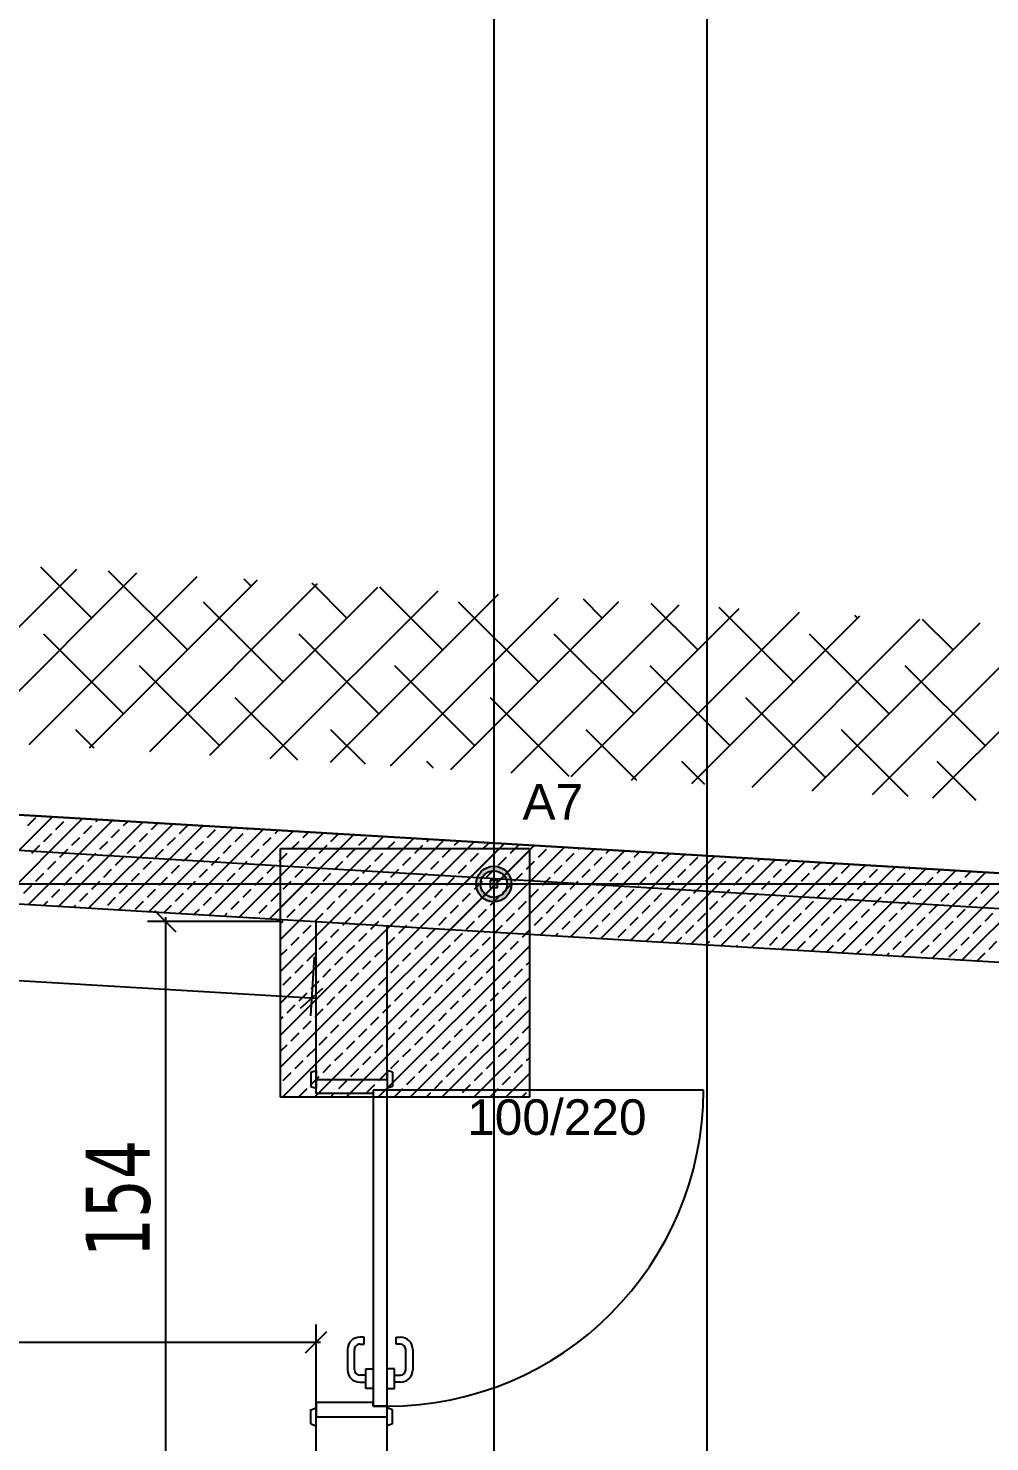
# Model space of a CAD drawing. Header units: millimetres. Extents: x 43168.9 to 43194.6, y -25545.1 to -25543.4.
# Drawn here: x 43169.7997 to 43169.8538, y -25543.8713 to -25543.7917 of the extents above; entities that cross this region are included whole.
import ezdxf
from ezdxf.enums import TextEntityAlignment as Align

# ---------------------------------------------------------------- set-up
doc = ezdxf.new("R2010")
doc.units = ezdxf.units.MM
doc.header["$LTSCALE"] = 200
doc.linetypes.add('DASHDOT', pattern=[1, 0.5, -0.25, 0, -0.25])
doc.linetypes.add('DASHDOT2', pattern=[0.5, 0.25, -0.125, 0, -0.125])
for name, color, linetype in [('aks_sgh', 5, 'DASHDOT2'), ('dograma_sgh', 43, 'Continuous'), ('duv_sgh', 4, 'Continuous'), ('kolon-b.a_sgh', 6, 'Continuous'), ('olcuic_sgh', 183, 'Continuous'), ('poz_sgh', 12, 'Continuous'), ('tarama-betonarme_sgh', 223, 'Continuous'), ('tarama-zemin_sgh', 197, 'Continuous'), ('yapi-yaklasma_sgh', 41, 'DASHDOT')]:
    doc.layers.add(name, color=color, linetype=linetype)
doc.styles.add('1-200', font='arial.ttf', dxfattribs={"height": 60})
doc.styles.add('dim', font='VERDANA.TTF', dxfattribs={"width": 0.7})
doc.styles.add('text2', font='arial.ttf')

msp = doc.modelspace()

# ---------------------------------------------------------------- hatches: boundary and pattern name
h = msp.add_hatch(color=256)
edge = h.paths.add_edge_path()
edge.add_arc((43169.825879, -25543.839919), 0.001, 0, 360)
edge = h.paths.add_edge_path(flags=16)
edge.add_arc((43169.825879, -25543.839919), 0.00075, 0, 360)
h = msp.add_hatch(color=256)
edge = h.paths.add_edge_path()
edge.add_arc((43169.825879, -25543.839919), 0.001, 0, 360)
edge = h.paths.add_edge_path(flags=16)
edge.add_arc((43169.825879, -25543.839919), 0.00075, 0, 360)

# ---------------------------------------------------------------- linework, layer by layer
at = {"color": 0, "linetype": 'ByBlock', "lineweight": -2}
for p, q in [((43169.826079, -25543.839719), (43169.825679, -25543.839719)), ((43169.825679, -25543.839719), (43169.825679, -25543.840119)), ((43169.826079, -25543.839719), (43169.825679, -25543.839719)), ((43169.825679, -25543.839719), (43169.825679, -25543.840119)), ((43169.825679, -25543.840119), (43169.826079, -25543.840119)), ((43169.825679, -25543.840119), (43169.826079, -25543.840119)), ((43169.82595, -25543.839849), (43169.825808, -25543.83999)), ((43169.82595, -25543.83999), (43169.825808, -25543.839849)), ((43169.82595, -25543.839849), (43169.825808, -25543.83999)), ((43169.82595, -25543.83999), (43169.825808, -25543.839849)), ((43169.826079, -25543.840119), (43169.826079, -25543.839719)), ((43169.826079, -25543.840119), (43169.826079, -25543.839719)), ((43169.807988, -25543.842627), (43169.806788, -25543.841427)), ((43169.814989, -25543.846903), (43169.816258, -25543.845776)), ((43169.815279, -25543.866314), (43169.816479, -25543.865114))]:
    msp.add_line(p, q, dxfattribs=at)
at = {"color": 0, "linetype": 'Continuous', "lineweight": -2}
for radius in [0.001, 0.001, 0.00075, 0.00075]:
    msp.add_circle((43169.825879, -25543.839919), radius, dxfattribs=at)
at = {"layer": 'aks_sgh'}
for p, q in [((43169.825879, -25543.740919), (43169.825879, -25544.789919)), ((43169.837879, -25543.740919), (43169.837879, -25544.789919)), ((43169.983879, -25543.848995), (43169.640761, -25543.828626)), ((43169.99088, -25543.839919), (43169.014878, -25543.839919))]:
    msp.add_line(p, q, dxfattribs=at)
at = {"layer": 'dograma_sgh'}
for p, q in [((43169.815579, -25543.850519), (43169.815879, -25543.850419)), ((43169.815579, -25543.850519), (43169.815579, -25543.851319)), ((43169.815879, -25543.850419), (43169.815879, -25543.851419)), ((43169.820179, -25543.850519), (43169.819879, -25543.850419)), ((43169.819879, -25543.850419), (43169.819879, -25543.851419)), ((43169.820179, -25543.850519), (43169.820179, -25543.851319)), ((43169.815579, -25543.851319), (43169.815879, -25543.851419)), ((43169.815879, -25543.850919), (43169.819879, -25543.850919)), ((43169.815879, -25543.851719), (43169.815879, -25543.850919)), ((43169.819879, -25543.851519), (43169.819079, -25543.851519)), ((43169.819079, -25543.851519), (43169.819079, -25543.869319)), ((43169.819579, -25543.851519), (43169.819079, -25543.851519)), ((43169.819079, -25543.851519), (43169.819079, -25543.851719)), ((43169.819879, -25543.851519), (43169.819579, -25543.851519)), ((43169.819879, -25543.850919), (43169.819879, -25543.851519)), ((43169.820179, -25543.851319), (43169.819879, -25543.851419)), ((43169.819879, -25543.869319), (43169.819879, -25543.851519)), ((43169.819079, -25543.851719), (43169.815879, -25543.851719)), ((43169.818579, -25543.865429), (43169.818339, -25543.865429)), ((43169.818339, -25543.865829), (43169.818579, -25543.865829)), ((43169.818579, -25543.865829), (43169.818579, -25543.865429)), ((43169.820379, -25543.865829), (43169.820379, -25543.865429)), ((43169.820379, -25543.865429), (43169.820619, -25543.865429)), ((43169.820619, -25543.865829), (43169.820379, -25543.865829)), ((43169.817639, -25543.866129), (43169.817639, -25543.867269)), ((43169.818039, -25543.867269), (43169.818039, -25543.866129)), ((43169.820919, -25543.867269), (43169.820919, -25543.866129)), ((43169.821319, -25543.866129), (43169.821319, -25543.867269)), ((43169.818679, -25543.868319), (43169.818679, -25543.867219)), ((43169.818679, -25543.867219), (43169.819079, -25543.867219)), ((43169.820279, -25543.867219), (43169.819879, -25543.867219)), ((43169.820279, -25543.868319), (43169.820279, -25543.867219)), ((43169.818679, -25543.867569), (43169.818339, -25543.867569)), ((43169.818339, -25543.867969), (43169.818679, -25543.867969)), ((43169.820279, -25543.867569), (43169.820619, -25543.867569)), ((43169.820619, -25543.867969), (43169.820279, -25543.867969)), ((43169.819079, -25543.868319), (43169.818679, -25543.868319)), ((43169.819879, -25543.868319), (43169.820279, -25543.868319)), ((43169.815579, -25543.869519), (43169.815879, -25543.869419)), ((43169.815579, -25543.870319), (43169.815579, -25543.869519)), ((43169.819079, -25543.869119), (43169.815879, -25543.869119)), ((43169.815879, -25543.869119), (43169.815879, -25543.869919)), ((43169.815879, -25543.870419), (43169.815879, -25543.869419)), ((43169.819079, -25543.869319), (43169.819079, -25543.869119)), ((43169.819079, -25543.869319), (43169.819879, -25543.869319)), ((43169.819579, -25543.869319), (43169.819079, -25543.869319)), ((43169.819879, -25543.869319), (43169.819579, -25543.869319)), ((43169.819879, -25543.869919), (43169.819879, -25543.869319)), ((43169.820179, -25543.869519), (43169.819879, -25543.869419)), ((43169.819879, -25543.870419), (43169.819879, -25543.869419)), ((43169.820179, -25543.870319), (43169.820179, -25543.869519)), ((43169.815579, -25543.870319), (43169.815879, -25543.870419)), ((43169.815879, -25543.869919), (43169.819879, -25543.869919)), ((43169.820179, -25543.870319), (43169.819879, -25543.870419))]:
    msp.add_line(p, q, dxfattribs=at)
at = {"layer": 'dograma_sgh', "color": 145}
msp.add_line((43169.837679, -25543.851519), (43169.819879, -25543.851519), dxfattribs=at)
msp.add_arc((43169.819879, -25543.851519), 0.0178, 270, 0, dxfattribs=at)
at = {"layer": 'dograma_sgh'}
for centre, radius, start, end in [((43169.818339, -25543.866129), 0.0007, 89.99999, 179.99999), ((43169.818339, -25543.866129), 0.0003, 89.99999, 179.99999), ((43169.820619, -25543.866129), 0.0007, 0.00001, 90.00001), ((43169.820619, -25543.866129), 0.0003, 0.00001, 90.00001), ((43169.818339, -25543.867269), 0.0007, 179.99999, 269.99999), ((43169.818339, -25543.867269), 0.0003, 179.99999, 269.99999), ((43169.820619, -25543.867269), 0.0003, 270.00001, 0.00001), ((43169.820619, -25543.867269), 0.0007, 270.00001, 0.00001)]:
    msp.add_arc(centre, radius, start, end, dxfattribs=at)
at = {"layer": 'duv_sgh'}
for p, q in [((43169.815879, -25543.850919), (43169.815879, -25543.842027)), ((43169.819879, -25543.850919), (43169.819879, -25543.842264)), ((43169.815879, -25543.850919), (43169.819879, -25543.850919)), ((43169.815879, -25543.872919), (43169.815879, -25543.869919)), ((43169.815879, -25543.869919), (43169.819879, -25543.869919)), ((43169.819879, -25543.872919), (43169.819879, -25543.869919))]:
    msp.add_line(p, q, dxfattribs=at)
at = {"layer": 'kolon-b.a_sgh'}
for p, q in [((43169.985879, -25543.84711), (43169.640879, -25543.82663)), ((43169.645879, -25543.831935), (43169.980879, -25543.851822)), ((43169.813879, -25543.837919), (43169.827879, -25543.837919)), ((43169.813879, -25543.851919), (43169.813879, -25543.837919)), ((43169.827879, -25543.837919), (43169.827879, -25543.851919)), ((43169.827879, -25543.851919), (43169.813879, -25543.851919))]:
    msp.add_line(p, q, dxfattribs=at)
at = {"layer": 'olcuic_sgh'}
for p, q in [((43169.815873, -25543.846354), (43169.645373, -25543.836233)), ((43169.807388, -25543.841777), (43169.807388, -25543.873169)), ((43169.813879, -25543.842027), (43169.806388, -25543.842027)), ((43169.815761, -25543.844024), (43169.815564, -25543.847338)), ((43169.815879, -25543.870919), (43169.815879, -25543.864714)), ((43169.668629, -25543.865714), (43169.816129, -25543.865714))]:
    msp.add_line(p, q, dxfattribs=at)
at = {"layer": 'tarama-betonarme_sgh'}
for p, q in [((43169.7963, -25543.840865), (43169.801028, -25543.836137)), ((43169.797995, -25543.840965), (43169.802723, -25543.836237)), ((43169.799651, -25543.836616), (43169.8001, -25543.836167)), ((43169.799691, -25543.841066), (43169.804419, -25543.836338)), ((43169.801222, -25543.83684), (43169.801671, -25543.836391)), ((43169.803467, -25543.836391), (43169.803571, -25543.836288)), ((43169.805039, -25543.836616), (43169.805267, -25543.836388)), ((43169.800549, -25543.837514), (43169.800998, -25543.837065)), ((43169.801386, -25543.841167), (43169.806114, -25543.836439)), ((43169.802794, -25543.837065), (43169.803243, -25543.836616)), ((43169.803082, -25543.841267), (43169.80781, -25543.836539)), ((43169.804365, -25543.837289), (43169.804814, -25543.83684)), ((43169.804777, -25543.841368), (43169.809505, -25543.83664)), ((43169.805937, -25543.837514), (43169.806386, -25543.837065)), ((43169.806472, -25543.841469), (43169.8112, -25543.83674)), ((43169.80661, -25543.83684), (43169.806962, -25543.836489)), ((43169.808168, -25543.841569), (43169.812896, -25543.836841)), ((43169.808182, -25543.837065), (43169.808631, -25543.836616)), ((43169.809753, -25543.837289), (43169.810202, -25543.83684)), ((43169.809863, -25543.84167), (43169.814591, -25543.836942)), ((43169.811325, -25543.837514), (43169.811774, -25543.837065)), ((43169.811559, -25543.841771), (43169.816287, -25543.837042)), ((43169.811999, -25543.83684), (43169.812048, -25543.836791)), ((43169.813254, -25543.841871), (43169.817982, -25543.837143)), ((43169.81357, -25543.837065), (43169.813744, -25543.836891)), ((43169.815142, -25543.837289), (43169.815439, -25543.836992)), ((43169.816713, -25543.837514), (43169.817134, -25543.837093)), ((43169.799875, -25543.838188), (43169.800324, -25543.837738)), ((43169.801447, -25543.838412), (43169.801896, -25543.837963)), ((43169.80212, -25543.837738), (43169.802569, -25543.837289)), ((43169.803692, -25543.837963), (43169.804141, -25543.837514)), ((43169.805263, -25543.838188), (43169.805712, -25543.837738)), ((43169.806835, -25543.838412), (43169.807284, -25543.837963)), ((43169.807508, -25543.837738), (43169.807957, -25543.837289)), ((43169.80908, -25543.837963), (43169.809529, -25543.837514)), ((43169.810652, -25543.838188), (43169.811101, -25543.837738)), ((43169.812223, -25543.838412), (43169.812672, -25543.837963)), ((43169.812897, -25543.837738), (43169.813346, -25543.837289)), ((43169.813879, -25543.83945), (43169.81541, -25543.837919)), ((43169.813879, -25543.841246), (43169.817206, -25543.837919)), ((43169.813879, -25543.843042), (43169.819002, -25543.837919)), ((43169.813879, -25543.844838), (43169.820798, -25543.837919)), ((43169.813879, -25543.846634), (43169.822594, -25543.837919)), ((43169.813879, -25543.84843), (43169.82439, -25543.837919)), ((43169.813879, -25543.850226), (43169.826186, -25543.837919)), ((43169.813982, -25543.851919), (43169.827879, -25543.838022)), ((43169.814468, -25543.837963), (43169.814917, -25543.837514)), ((43169.814468, -25543.837963), (43169.814512, -25543.837919)), ((43169.814949, -25543.841972), (43169.819678, -25543.837244)), ((43169.81604, -25543.838188), (43169.816489, -25543.837738)), ((43169.81604, -25543.838188), (43169.816308, -25543.837919)), ((43169.816645, -25543.842072), (43169.821373, -25543.837344)), ((43169.817611, -25543.838412), (43169.81806, -25543.837963)), ((43169.817611, -25543.838412), (43169.81806, -25543.837963)), ((43169.818285, -25543.837738), (43169.818734, -25543.837289)), ((43169.81834, -25543.842173), (43169.823068, -25543.837445)), ((43169.819856, -25543.837963), (43169.820305, -25543.837514)), ((43169.819856, -25543.837963), (43169.8199, -25543.837919)), ((43169.820036, -25543.842274), (43169.824764, -25543.837546)), ((43169.821428, -25543.838188), (43169.821877, -25543.837738)), ((43169.821428, -25543.838188), (43169.821696, -25543.837919)), ((43169.821731, -25543.842374), (43169.826459, -25543.837646)), ((43169.822101, -25543.837514), (43169.822221, -25543.837395)), ((43169.822999, -25543.838412), (43169.823448, -25543.837963)), ((43169.822999, -25543.838412), (43169.823448, -25543.837963)), ((43169.823426, -25543.842475), (43169.828155, -25543.837747)), ((43169.823673, -25543.837738), (43169.823916, -25543.837495)), ((43169.825122, -25543.842576), (43169.82985, -25543.837848)), ((43169.825244, -25543.837963), (43169.825611, -25543.837596)), ((43169.825244, -25543.837963), (43169.825288, -25543.837919)), ((43169.826816, -25543.838188), (43169.827265, -25543.837738)), ((43169.826816, -25543.838188), (43169.827084, -25543.837919)), ((43169.826817, -25543.842676), (43169.831545, -25543.837948)), ((43169.828388, -25543.838412), (43169.828837, -25543.837963)), ((43169.830633, -25543.837963), (43169.830698, -25543.837898)), ((43169.832204, -25543.838188), (43169.832393, -25543.837999)), ((43169.800773, -25543.839086), (43169.801222, -25543.838637)), ((43169.803018, -25543.838637), (43169.803467, -25543.838188)), ((43169.80459, -25543.838861), (43169.805039, -25543.838412)), ((43169.806161, -25543.839086), (43169.80661, -25543.838637)), ((43169.808406, -25543.838637), (43169.808855, -25543.838188)), ((43169.809978, -25543.838861), (43169.810427, -25543.838412)), ((43169.81155, -25543.839086), (43169.811999, -25543.838637)), ((43169.813795, -25543.838637), (43169.814244, -25543.838188)), ((43169.813879, -25543.838552), (43169.814244, -25543.838188)), ((43169.815366, -25543.838861), (43169.815815, -25543.838412)), ((43169.815366, -25543.838861), (43169.815815, -25543.838412)), ((43169.816938, -25543.839086), (43169.817387, -25543.838637)), ((43169.816938, -25543.839086), (43169.817387, -25543.838637)), ((43169.819183, -25543.838637), (43169.819632, -25543.838188)), ((43169.819183, -25543.838637), (43169.819632, -25543.838188)), ((43169.820754, -25543.838861), (43169.821203, -25543.838412)), ((43169.820754, -25543.838861), (43169.821203, -25543.838412)), ((43169.822326, -25543.839086), (43169.822775, -25543.838637)), ((43169.822326, -25543.839086), (43169.822775, -25543.838637)), ((43169.824571, -25543.838637), (43169.82502, -25543.838188)), ((43169.824571, -25543.838637), (43169.82502, -25543.838188)), ((43169.826142, -25543.838861), (43169.826591, -25543.838412)), ((43169.826142, -25543.838861), (43169.826591, -25543.838412)), ((43169.827714, -25543.839086), (43169.828163, -25543.838637)), ((43169.828513, -25543.842777), (43169.833241, -25543.838049)), ((43169.829959, -25543.838637), (43169.830408, -25543.838188)), ((43169.830208, -25543.842878), (43169.834936, -25543.83815)), ((43169.831531, -25543.838861), (43169.83198, -25543.838412)), ((43169.831903, -25543.842978), (43169.836632, -25543.83825)), ((43169.833102, -25543.839086), (43169.833551, -25543.838637)), ((43169.833599, -25543.843079), (43169.838327, -25543.838351)), ((43169.833776, -25543.838412), (43169.834088, -25543.838099)), ((43169.835294, -25543.84318), (43169.840022, -25543.838451)), ((43169.835347, -25543.838637), (43169.835784, -25543.8382)), ((43169.836919, -25543.838861), (43169.837368, -25543.838412)), ((43169.83699, -25543.84328), (43169.841718, -25543.838552)), ((43169.83849, -25543.839086), (43169.838939, -25543.838637)), ((43169.838685, -25543.843381), (43169.843413, -25543.838653)), ((43169.839164, -25543.838412), (43169.839175, -25543.838401)), ((43169.84038, -25543.843482), (43169.845109, -25543.838753)), ((43169.840735, -25543.838637), (43169.84087, -25543.838502)), ((43169.842307, -25543.838861), (43169.842566, -25543.838602)), ((43169.843878, -25543.839086), (43169.844261, -25543.838703)), ((43169.8001, -25543.839759), (43169.800549, -25543.83931)), ((43169.801671, -25543.839984), (43169.80212, -25543.839535)), ((43169.802345, -25543.83931), (43169.802794, -25543.838861)), ((43169.803916, -25543.839535), (43169.804365, -25543.839086)), ((43169.805488, -25543.839759), (43169.805937, -25543.83931)), ((43169.807059, -25543.839984), (43169.807508, -25543.839535)), ((43169.807733, -25543.83931), (43169.808182, -25543.838861)), ((43169.809304, -25543.839535), (43169.809753, -25543.839086)), ((43169.810876, -25543.839759), (43169.811325, -25543.83931)), ((43169.812448, -25543.839984), (43169.812897, -25543.839535)), ((43169.813121, -25543.83931), (43169.81357, -25543.838861)), ((43169.814693, -25543.839535), (43169.815142, -25543.839086)), ((43169.814693, -25543.839535), (43169.815142, -25543.839086)), ((43169.816264, -25543.839759), (43169.816713, -25543.83931)), ((43169.816264, -25543.839759), (43169.816713, -25543.83931)), ((43169.817836, -25543.839984), (43169.818285, -25543.839535)), ((43169.817836, -25543.839984), (43169.818285, -25543.839535)), ((43169.818509, -25543.83931), (43169.818958, -25543.838861)), ((43169.818509, -25543.83931), (43169.818958, -25543.838861)), ((43169.820081, -25543.839535), (43169.82053, -25543.839086)), ((43169.820081, -25543.839535), (43169.82053, -25543.839086)), ((43169.821652, -25543.839759), (43169.822101, -25543.83931)), ((43169.821652, -25543.839759), (43169.822101, -25543.83931)), ((43169.823224, -25543.839984), (43169.823673, -25543.839535)), ((43169.823224, -25543.839984), (43169.823673, -25543.839535)), ((43169.823897, -25543.83931), (43169.824346, -25543.838861)), ((43169.823897, -25543.83931), (43169.824346, -25543.838861)), ((43169.825469, -25543.839535), (43169.825918, -25543.839086)), ((43169.825469, -25543.839535), (43169.825918, -25543.839086)), ((43169.82704, -25543.839759), (43169.827489, -25543.83931)), ((43169.82704, -25543.839759), (43169.827489, -25543.83931)), ((43169.827714, -25543.839086), (43169.827879, -25543.83892)), ((43169.828612, -25543.839984), (43169.829061, -25543.839535)), ((43169.829286, -25543.83931), (43169.829735, -25543.838861)), ((43169.830857, -25543.839535), (43169.831306, -25543.839086)), ((43169.832429, -25543.839759), (43169.832878, -25543.83931)), ((43169.834, -25543.839984), (43169.834449, -25543.839535)), ((43169.834674, -25543.83931), (43169.835123, -25543.838861)), ((43169.836245, -25543.839535), (43169.836694, -25543.839086)), ((43169.837817, -25543.839759), (43169.838266, -25543.83931)), ((43169.839388, -25543.839984), (43169.839837, -25543.839535)), ((43169.840062, -25543.83931), (43169.840511, -25543.838861)), ((43169.841633, -25543.839535), (43169.842082, -25543.839086)), ((43169.842076, -25543.843582), (43169.846804, -25543.838854)), ((43169.843205, -25543.839759), (43169.843654, -25543.83931)), ((43169.843771, -25543.843683), (43169.848499, -25543.838955)), ((43169.844776, -25543.839984), (43169.845225, -25543.839535)), ((43169.84545, -25543.83931), (43169.845899, -25543.838861)), ((43169.845467, -25543.843783), (43169.850195, -25543.839055)), ((43169.847022, -25543.839535), (43169.847471, -25543.839086)), ((43169.847162, -25543.843884), (43169.85189, -25543.839156)), ((43169.848593, -25543.839759), (43169.849042, -25543.83931)), ((43169.848858, -25543.843985), (43169.853586, -25543.839257)), ((43169.849267, -25543.839086), (43169.849347, -25543.839005)), ((43169.850165, -25543.839984), (43169.850614, -25543.839535)), ((43169.850553, -25543.844085), (43169.855281, -25543.839357)), ((43169.850838, -25543.83931), (43169.851043, -25543.839106)), ((43169.852248, -25543.844186), (43169.856976, -25543.839458)), ((43169.85241, -25543.839535), (43169.852738, -25543.839206)), ((43169.799426, -25543.840433), (43169.799875, -25543.839984)), ((43169.800998, -25543.840657), (43169.801447, -25543.840208)), ((43169.803243, -25543.840208), (43169.803692, -25543.839759)), ((43169.804814, -25543.840433), (43169.805263, -25543.839984)), ((43169.806386, -25543.840657), (43169.806835, -25543.840208)), ((43169.808631, -25543.840208), (43169.80908, -25543.839759)), ((43169.810202, -25543.840433), (43169.810652, -25543.839984)), ((43169.811774, -25543.840657), (43169.812223, -25543.840208)), ((43169.814019, -25543.840208), (43169.814468, -25543.839759)), ((43169.814019, -25543.840208), (43169.814468, -25543.839759)), ((43169.815591, -25543.840433), (43169.81604, -25543.839984)), ((43169.815591, -25543.840433), (43169.81604, -25543.839984)), ((43169.815778, -25543.851919), (43169.827879, -25543.839819)), ((43169.817162, -25543.840657), (43169.817611, -25543.840208)), ((43169.817162, -25543.840657), (43169.817611, -25543.840208)), ((43169.819407, -25543.840208), (43169.819856, -25543.839759)), ((43169.819407, -25543.840208), (43169.819856, -25543.839759)), ((43169.820979, -25543.840433), (43169.821428, -25543.839984)), ((43169.820979, -25543.840433), (43169.821428, -25543.839984)), ((43169.82255, -25543.840657), (43169.822999, -25543.840208)), ((43169.82255, -25543.840657), (43169.822999, -25543.840208)), ((43169.824795, -25543.840208), (43169.825244, -25543.839759)), ((43169.824795, -25543.840208), (43169.825244, -25543.839759)), ((43169.826367, -25543.840433), (43169.826816, -25543.839984)), ((43169.826367, -25543.840433), (43169.826816, -25543.839984)), ((43169.827938, -25543.840657), (43169.828388, -25543.840208)), ((43169.830184, -25543.840208), (43169.830633, -25543.839759)), ((43169.831755, -25543.840433), (43169.832204, -25543.839984)), ((43169.833327, -25543.840657), (43169.833776, -25543.840208)), ((43169.835572, -25543.840208), (43169.836021, -25543.839759)), ((43169.837143, -25543.840433), (43169.837592, -25543.839984)), ((43169.838715, -25543.840657), (43169.839164, -25543.840208)), ((43169.84096, -25543.840208), (43169.841409, -25543.839759)), ((43169.842531, -25543.840433), (43169.84298, -25543.839984)), ((43169.844103, -25543.840657), (43169.844552, -25543.840208)), ((43169.846348, -25543.840208), (43169.846797, -25543.839759)), ((43169.84792, -25543.840433), (43169.848369, -25543.839984)), ((43169.849491, -25543.840657), (43169.84994, -25543.840208)), ((43169.851736, -25543.840208), (43169.852185, -25543.839759)), ((43169.853308, -25543.840433), (43169.853757, -25543.839984)), ((43169.800538, -25543.841116), (43169.800773, -25543.840882)), ((43169.802234, -25543.841217), (43169.802345, -25543.841106)), ((43169.802569, -25543.840882), (43169.803018, -25543.840433)), ((43169.804141, -25543.841106), (43169.80459, -25543.840657)), ((43169.805712, -25543.841331), (43169.806161, -25543.840882)), ((43169.80732, -25543.841519), (43169.807733, -25543.841106)), ((43169.807957, -25543.840882), (43169.808406, -25543.840433)), ((43169.809529, -25543.841106), (43169.809978, -25543.840657)), ((43169.811101, -25543.841331), (43169.81155, -25543.840882)), ((43169.812672, -25543.841555), (43169.813121, -25543.841106)), ((43169.813346, -25543.840882), (43169.813795, -25543.840433)), ((43169.814917, -25543.841106), (43169.815366, -25543.840657)), ((43169.814917, -25543.841106), (43169.815366, -25543.840657)), ((43169.816489, -25543.841331), (43169.816938, -25543.840882)), ((43169.816489, -25543.841331), (43169.816938, -25543.840882)), ((43169.81806, -25543.841555), (43169.818509, -25543.841106)), ((43169.81806, -25543.841555), (43169.818509, -25543.841106)), ((43169.818734, -25543.840882), (43169.819183, -25543.840433)), ((43169.818734, -25543.840882), (43169.819183, -25543.840433)), ((43169.820305, -25543.841106), (43169.820754, -25543.840657)), ((43169.820305, -25543.841106), (43169.820754, -25543.840657)), ((43169.821877, -25543.841331), (43169.822326, -25543.840882)), ((43169.821877, -25543.841331), (43169.822326, -25543.840882)), ((43169.823448, -25543.841555), (43169.823897, -25543.841106)), ((43169.823448, -25543.841555), (43169.823897, -25543.841106)), ((43169.824122, -25543.840882), (43169.824571, -25543.840433)), ((43169.824122, -25543.840882), (43169.824571, -25543.840433)), ((43169.825693, -25543.841106), (43169.826142, -25543.840657)), ((43169.825693, -25543.841106), (43169.826142, -25543.840657)), ((43169.827265, -25543.841331), (43169.827714, -25543.840882)), ((43169.827265, -25543.841331), (43169.827714, -25543.840882)), ((43169.828837, -25543.841555), (43169.829286, -25543.841106)), ((43169.82951, -25543.840882), (43169.829959, -25543.840433)), ((43169.831082, -25543.841106), (43169.831531, -25543.840657)), ((43169.832653, -25543.841331), (43169.833102, -25543.840882)), ((43169.834225, -25543.841555), (43169.834674, -25543.841106)), ((43169.834898, -25543.840882), (43169.835347, -25543.840433)), ((43169.83647, -25543.841106), (43169.836919, -25543.840657)), ((43169.838041, -25543.841331), (43169.83849, -25543.840882)), ((43169.839613, -25543.841555), (43169.840062, -25543.841106)), ((43169.840286, -25543.840882), (43169.840735, -25543.840433)), ((43169.841858, -25543.841106), (43169.842307, -25543.840657)), ((43169.843429, -25543.841331), (43169.843878, -25543.840882)), ((43169.845001, -25543.841555), (43169.84545, -25543.841106)), ((43169.845675, -25543.840882), (43169.846124, -25543.840433)), ((43169.847246, -25543.841106), (43169.847695, -25543.840657)), ((43169.848818, -25543.841331), (43169.849267, -25543.840882)), ((43169.850389, -25543.841555), (43169.850838, -25543.841106)), ((43169.851063, -25543.840882), (43169.851512, -25543.840433)), ((43169.852634, -25543.841106), (43169.853083, -25543.840657)), ((43169.809015, -25543.84162), (43169.809304, -25543.841331)), ((43169.810711, -25543.84172), (43169.810876, -25543.841555)), ((43169.812406, -25543.841821), (43169.812448, -25543.84178)), ((43169.814244, -25543.84178), (43169.814693, -25543.841331)), ((43169.814244, -25543.84178), (43169.814693, -25543.841331)), ((43169.815815, -25543.842004), (43169.816264, -25543.841555)), ((43169.815815, -25543.842004), (43169.816264, -25543.841555)), ((43169.817387, -25543.842229), (43169.817836, -25543.84178)), ((43169.817493, -25543.842123), (43169.817836, -25543.84178)), ((43169.817574, -25543.851919), (43169.827879, -25543.841615)), ((43169.819632, -25543.84178), (43169.820081, -25543.841331)), ((43169.819632, -25543.84178), (43169.820081, -25543.841331)), ((43169.821203, -25543.842004), (43169.821652, -25543.841555)), ((43169.821203, -25543.842004), (43169.821652, -25543.841555)), ((43169.822775, -25543.842229), (43169.823224, -25543.84178)), ((43169.822775, -25543.842229), (43169.823224, -25543.84178)), ((43169.82502, -25543.84178), (43169.825469, -25543.841331)), ((43169.82502, -25543.84178), (43169.825469, -25543.841331)), ((43169.826591, -25543.842004), (43169.82704, -25543.841555)), ((43169.826591, -25543.842004), (43169.82704, -25543.841555)), ((43169.828163, -25543.842229), (43169.828612, -25543.84178)), ((43169.830408, -25543.84178), (43169.830857, -25543.841331)), ((43169.83198, -25543.842004), (43169.832429, -25543.841555)), ((43169.833551, -25543.842229), (43169.834, -25543.84178)), ((43169.835796, -25543.84178), (43169.836245, -25543.841331)), ((43169.837368, -25543.842004), (43169.837817, -25543.841555)), ((43169.838939, -25543.842229), (43169.839388, -25543.84178)), ((43169.841184, -25543.84178), (43169.841633, -25543.841331)), ((43169.842756, -25543.842004), (43169.843205, -25543.841555)), ((43169.844327, -25543.842229), (43169.844776, -25543.84178)), ((43169.846573, -25543.84178), (43169.847022, -25543.841331)), ((43169.848144, -25543.842004), (43169.848593, -25543.841555)), ((43169.849716, -25543.842229), (43169.850165, -25543.84178)), ((43169.851961, -25543.84178), (43169.85241, -25543.841331)), ((43169.853532, -25543.842004), (43169.853981, -25543.841555)), ((43169.813879, -25543.842144), (43169.814019, -25543.842004)), ((43169.815142, -25543.842678), (43169.815591, -25543.842229)), ((43169.816713, -25543.842902), (43169.817162, -25543.842453)), ((43169.818285, -25543.843127), (43169.818734, -25543.842678)), ((43169.818958, -25543.842453), (43169.819407, -25543.842004)), ((43169.819188, -25543.842223), (43169.819407, -25543.842004)), ((43169.82053, -25543.842678), (43169.820979, -25543.842229)), ((43169.820883, -25543.842324), (43169.820979, -25543.842229)), ((43169.822101, -25543.842902), (43169.82255, -25543.842453)), ((43169.823673, -25543.843127), (43169.824122, -25543.842678)), ((43169.824346, -25543.842453), (43169.824795, -25543.842004)), ((43169.824346, -25543.842453), (43169.824795, -25543.842004)), ((43169.825918, -25543.842678), (43169.826367, -25543.842229)), ((43169.82597, -25543.842626), (43169.826367, -25543.842229)), ((43169.827489, -25543.842902), (43169.827879, -25543.842513)), ((43169.827665, -25543.842727), (43169.827938, -25543.842453)), ((43169.82936, -25543.842827), (43169.82951, -25543.842678)), ((43169.829735, -25543.842453), (43169.830184, -25543.842004)), ((43169.831306, -25543.842678), (43169.831755, -25543.842229)), ((43169.832878, -25543.842902), (43169.833327, -25543.842453)), ((43169.834449, -25543.843127), (43169.834898, -25543.842678)), ((43169.835123, -25543.842453), (43169.835572, -25543.842004)), ((43169.836694, -25543.842678), (43169.837143, -25543.842229)), ((43169.838266, -25543.842902), (43169.838715, -25543.842453)), ((43169.839837, -25543.843127), (43169.840286, -25543.842678)), ((43169.840511, -25543.842453), (43169.84096, -25543.842004)), ((43169.842082, -25543.842678), (43169.842531, -25543.842229)), ((43169.843654, -25543.842902), (43169.844103, -25543.842453)), ((43169.845225, -25543.843127), (43169.845675, -25543.842678)), ((43169.845899, -25543.842453), (43169.846348, -25543.842004)), ((43169.847471, -25543.842678), (43169.84792, -25543.842229)), ((43169.849042, -25543.842902), (43169.849491, -25543.842453)), ((43169.850614, -25543.843127), (43169.851063, -25543.842678)), ((43169.851287, -25543.842453), (43169.851736, -25543.842004)), ((43169.852859, -25543.842678), (43169.853308, -25543.842229)), ((43169.813879, -25543.84394), (43169.814244, -25543.843576)), ((43169.814468, -25543.843351), (43169.814917, -25543.842902)), ((43169.81604, -25543.843576), (43169.816489, -25543.843127)), ((43169.817611, -25543.8438), (43169.81806, -25543.843351)), ((43169.819183, -25543.844025), (43169.819632, -25543.843576)), ((43169.81937, -25543.851919), (43169.827879, -25543.843411)), ((43169.819856, -25543.843351), (43169.820305, -25543.842902)), ((43169.821428, -25543.843576), (43169.821877, -25543.843127)), ((43169.822999, -25543.8438), (43169.823448, -25543.843351)), ((43169.824571, -25543.844025), (43169.82502, -25543.843576)), ((43169.825244, -25543.843351), (43169.825693, -25543.842902)), ((43169.826816, -25543.843576), (43169.827265, -25543.843127)), ((43169.831056, -25543.842928), (43169.831082, -25543.842902)), ((43169.836142, -25543.84323), (43169.83647, -25543.842902)), ((43169.837837, -25543.843331), (43169.838041, -25543.843127)), ((43169.839533, -25543.843431), (43169.839613, -25543.843351)), ((43169.841409, -25543.843351), (43169.841858, -25543.842902)), ((43169.84298, -25543.843576), (43169.843429, -25543.843127)), ((43169.844619, -25543.843733), (43169.845001, -25543.843351)), ((43169.846314, -25543.843834), (43169.846573, -25543.843576)), ((43169.846797, -25543.843351), (43169.847246, -25543.842902)), ((43169.848369, -25543.843576), (43169.848818, -25543.843127)), ((43169.84994, -25543.8438), (43169.850389, -25543.843351)), ((43169.851512, -25543.844025), (43169.851961, -25543.843576)), ((43169.852185, -25543.843351), (43169.852634, -25543.842902)), ((43169.853757, -25543.843576), (43169.854206, -25543.843127)), ((43169.815366, -25543.844249), (43169.815815, -25543.8438)), ((43169.816938, -25543.844474), (43169.817387, -25543.844025)), ((43169.818509, -25543.844698), (43169.818958, -25543.844249)), ((43169.820754, -25543.844249), (43169.821203, -25543.8438)), ((43169.822326, -25543.844474), (43169.822775, -25543.844025)), ((43169.823897, -25543.844698), (43169.824346, -25543.844249)), ((43169.826142, -25543.844249), (43169.826591, -25543.8438)), ((43169.827714, -25543.844474), (43169.827879, -25543.844309)), ((43169.84801, -25543.843934), (43169.848144, -25543.8438)), ((43169.849705, -25543.844035), (43169.849716, -25543.844025)), ((43169.853096, -25543.844236), (43169.853532, -25543.8438)), ((43169.814019, -25543.845596), (43169.814468, -25543.845147)), ((43169.814693, -25543.844923), (43169.815142, -25543.844474)), ((43169.816264, -25543.845147), (43169.816713, -25543.844698)), ((43169.817836, -25543.845372), (43169.818285, -25543.844923)), ((43169.819407, -25543.845596), (43169.819856, -25543.845147)), ((43169.820081, -25543.844923), (43169.82053, -25543.844474)), ((43169.821652, -25543.845147), (43169.822101, -25543.844698)), ((43169.823224, -25543.845372), (43169.823673, -25543.844923)), ((43169.824795, -25543.845596), (43169.825244, -25543.845147)), ((43169.825469, -25543.844923), (43169.825918, -25543.844474)), ((43169.82704, -25543.845147), (43169.827489, -25543.844698)), ((43169.815591, -25543.845821), (43169.81604, -25543.845372)), ((43169.817162, -25543.846045), (43169.817611, -25543.845596)), ((43169.818734, -25543.84627), (43169.819183, -25543.845821)), ((43169.820979, -25543.845821), (43169.821428, -25543.845372)), ((43169.821166, -25543.851919), (43169.827879, -25543.845207)), ((43169.82255, -25543.846045), (43169.822999, -25543.845596)), ((43169.824122, -25543.84627), (43169.824571, -25543.845821)), ((43169.826367, -25543.845821), (43169.826816, -25543.845372)), ((43169.814244, -25543.847168), (43169.814693, -25543.846719)), ((43169.814917, -25543.846494), (43169.815366, -25543.846045)), ((43169.816489, -25543.846719), (43169.816938, -25543.84627)), ((43169.81806, -25543.846943), (43169.818509, -25543.846494)), ((43169.819632, -25543.847168), (43169.820081, -25543.846719)), ((43169.820305, -25543.846494), (43169.820754, -25543.846045)), ((43169.821877, -25543.846719), (43169.822326, -25543.84627)), ((43169.823448, -25543.846943), (43169.823897, -25543.846494)), ((43169.82502, -25543.847168), (43169.825469, -25543.846719)), ((43169.825693, -25543.846494), (43169.826142, -25543.846045)), ((43169.827265, -25543.846719), (43169.827714, -25543.84627)), ((43169.813879, -25543.847532), (43169.814019, -25543.847392)), ((43169.815815, -25543.847392), (43169.816264, -25543.846943)), ((43169.817387, -25543.847617), (43169.817836, -25543.847168)), ((43169.818958, -25543.847841), (43169.819407, -25543.847392)), ((43169.821203, -25543.847392), (43169.821652, -25543.846943)), ((43169.822775, -25543.847617), (43169.823224, -25543.847168)), ((43169.822962, -25543.851919), (43169.827879, -25543.847003)), ((43169.824346, -25543.847841), (43169.824795, -25543.847392)), ((43169.826591, -25543.847392), (43169.82704, -25543.846943)), ((43169.814468, -25543.848739), (43169.814917, -25543.84829)), ((43169.815142, -25543.848066), (43169.815591, -25543.847617)), ((43169.816713, -25543.84829), (43169.817162, -25543.847841)), ((43169.818285, -25543.848515), (43169.818734, -25543.848066)), ((43169.819856, -25543.848739), (43169.820305, -25543.84829)), ((43169.82053, -25543.848066), (43169.820979, -25543.847617)), ((43169.822101, -25543.84829), (43169.82255, -25543.847841)), ((43169.823673, -25543.848515), (43169.824122, -25543.848066)), ((43169.825244, -25543.848739), (43169.825693, -25543.84829)), ((43169.825918, -25543.848066), (43169.826367, -25543.847617)), ((43169.827489, -25543.84829), (43169.827879, -25543.847901)), ((43169.813879, -25543.849328), (43169.814244, -25543.848964)), ((43169.81604, -25543.848964), (43169.816489, -25543.848515)), ((43169.817611, -25543.849188), (43169.81806, -25543.848739)), ((43169.819183, -25543.849413), (43169.819632, -25543.848964)), ((43169.821428, -25543.848964), (43169.821877, -25543.848515)), ((43169.822999, -25543.849188), (43169.823448, -25543.848739)), ((43169.824571, -25543.849413), (43169.82502, -25543.848964)), ((43169.824758, -25543.851919), (43169.827879, -25543.848799)), ((43169.826816, -25543.848964), (43169.827265, -25543.848515)), ((43169.814693, -25543.850311), (43169.815142, -25543.849862)), ((43169.815366, -25543.849637), (43169.815815, -25543.849188)), ((43169.816938, -25543.849862), (43169.817387, -25543.849413)), ((43169.818509, -25543.850086), (43169.818958, -25543.849637)), ((43169.820081, -25543.850311), (43169.82053, -25543.849862)), ((43169.820754, -25543.849637), (43169.821203, -25543.849188)), ((43169.822326, -25543.849862), (43169.822775, -25543.849413)), ((43169.823897, -25543.850086), (43169.824346, -25543.849637)), ((43169.825469, -25543.850311), (43169.825918, -25543.849862)), ((43169.826142, -25543.849637), (43169.826591, -25543.849188)), ((43169.827714, -25543.849862), (43169.827879, -25543.849697)), ((43169.814019, -25543.850984), (43169.814468, -25543.850535)), ((43169.816264, -25543.850535), (43169.816713, -25543.850086)), ((43169.817836, -25543.85076), (43169.818285, -25543.850311)), ((43169.819407, -25543.850984), (43169.819856, -25543.850535)), ((43169.821652, -25543.850535), (43169.822101, -25543.850086)), ((43169.823224, -25543.85076), (43169.823673, -25543.850311)), ((43169.824795, -25543.850984), (43169.825244, -25543.850535)), ((43169.826554, -25543.851919), (43169.827879, -25543.850595)), ((43169.82704, -25543.850535), (43169.827489, -25543.850086)), ((43169.814917, -25543.851882), (43169.815366, -25543.851433)), ((43169.815591, -25543.851209), (43169.81604, -25543.85076)), ((43169.817162, -25543.851433), (43169.817611, -25543.850984)), ((43169.818734, -25543.851658), (43169.819183, -25543.851209)), ((43169.820305, -25543.851882), (43169.820754, -25543.851433)), ((43169.820979, -25543.851209), (43169.821428, -25543.85076)), ((43169.82255, -25543.851433), (43169.822999, -25543.850984)), ((43169.824122, -25543.851658), (43169.824571, -25543.851209)), ((43169.825693, -25543.851882), (43169.826142, -25543.851433)), ((43169.826367, -25543.851209), (43169.826816, -25543.85076)), ((43169.816676, -25543.851919), (43169.816938, -25543.851658)), ((43169.818472, -25543.851919), (43169.818509, -25543.851882)), ((43169.822064, -25543.851919), (43169.822326, -25543.851658)), ((43169.82386, -25543.851919), (43169.823897, -25543.851882)), ((43169.827452, -25543.851919), (43169.827714, -25543.851658))]:
    msp.add_line(p, q, dxfattribs=at)
at = {"layer": 'tarama-zemin_sgh'}
for p, q in [((43169.803243, -25543.824942), (43169.800374, -25543.822073)), ((43169.792943, -25543.83165), (43169.802399, -25543.822193)), ((43169.796334, -25543.831851), (43169.80579, -25543.822395)), ((43169.799724, -25543.832052), (43169.809181, -25543.822596)), ((43169.803115, -25543.832253), (43169.812571, -25543.822797)), ((43169.808631, -25543.826738), (43169.804193, -25543.8223)), ((43169.812223, -25543.823146), (43169.811831, -25543.822753)), ((43169.806506, -25543.832455), (43169.815962, -25543.822999)), ((43169.809897, -25543.832656), (43169.819353, -25543.8232)), ((43169.813288, -25543.832857), (43169.822744, -25543.823401)), ((43169.817611, -25543.824942), (43169.81565, -25543.82298)), ((43169.816678, -25543.833059), (43169.826135, -25543.823602)), ((43169.822999, -25543.826738), (43169.819468, -25543.823207)), ((43169.814019, -25543.828534), (43169.809529, -25543.824044)), ((43169.820069, -25543.83326), (43169.829525, -25543.823804)), ((43169.82346, -25543.833461), (43169.832916, -25543.824005)), ((43169.828388, -25543.828534), (43169.823897, -25543.824044)), ((43169.826851, -25543.833663), (43169.836307, -25543.824206)), ((43169.830242, -25543.833864), (43169.839698, -25543.824408)), ((43169.83198, -25543.824942), (43169.830925, -25543.823887)), ((43169.837368, -25543.826738), (43169.834744, -25543.824113)), ((43169.842756, -25543.828534), (43169.838562, -25543.82434)), ((43169.833632, -25543.834065), (43169.843089, -25543.824609)), ((43169.837023, -25543.834266), (43169.84648, -25543.82481)), ((43169.840414, -25543.834468), (43169.84987, -25543.825011)), ((43169.843805, -25543.834669), (43169.853261, -25543.825213)), ((43169.846348, -25543.824942), (43169.8462, -25543.824794)), ((43169.851736, -25543.826738), (43169.850019, -25543.82502)), ((43169.805039, -25543.83033), (43169.800549, -25543.82584)), ((43169.819407, -25543.83033), (43169.814917, -25543.82584)), ((43169.833776, -25543.83033), (43169.829286, -25543.82584)), ((43169.848144, -25543.83033), (43169.843654, -25543.82584)), ((43169.847196, -25543.83487), (43169.856652, -25543.825414)), ((43169.850587, -25543.835072), (43169.860043, -25543.825615)), ((43169.810427, -25543.832126), (43169.805937, -25543.827636)), ((43169.824795, -25543.832126), (43169.820305, -25543.827636)), ((43169.839164, -25543.832126), (43169.834674, -25543.827636)), ((43169.853532, -25543.832126), (43169.849042, -25543.827636)), ((43169.814843, -25543.83295), (43169.811325, -25543.829432)), ((43169.830118, -25543.833856), (43169.825693, -25543.829432)), ((43169.844552, -25543.833922), (43169.840062, -25543.829432)), ((43169.803387, -25543.83227), (43169.802345, -25543.831228)), ((43169.818662, -25543.833176), (43169.816713, -25543.831228)), ((43169.833937, -25543.834083), (43169.831082, -25543.831228)), ((43169.849212, -25543.83499), (43169.84545, -25543.831228)), ((43169.822481, -25543.833403), (43169.822101, -25543.833024)), ((43169.837756, -25543.83431), (43169.83647, -25543.833024)), ((43169.853031, -25543.835217), (43169.850838, -25543.833024))]:
    msp.add_line(p, q, dxfattribs=at)
at = {"layer": 'yapi-yaklasma_sgh'}
msp.add_line((43169.104, -25543.794758), (43169.917772, -25543.843067), dxfattribs=at)

# ---------------------------------------------------------------- texts
at = {"layer": 'aks_sgh', "style": '1-200'}
msp.add_text('A7', height=0.002, rotation=0.00001, dxfattribs=at).set_placement((43169.827494, -25543.836289))
msp.add_text('A7', height=0.002, rotation=0.00001, dxfattribs=at).set_placement((43169.827494, -25543.836289))
at = {"layer": 'olcuic_sgh', "color": 2, "style": 'dim', "width": 0.7}
msp.add_text('154', height=0.0036, rotation=90, dxfattribs=at).set_placement((43169.806507, -25543.86093))
at = {"layer": 'poz_sgh', "style": 'text2'}
msp.add_text('100/220', height=0.002, dxfattribs=at).set_placement((43169.829429, -25543.85404), align=Align.CENTER)

doc.saveas('drawing.dxf')
